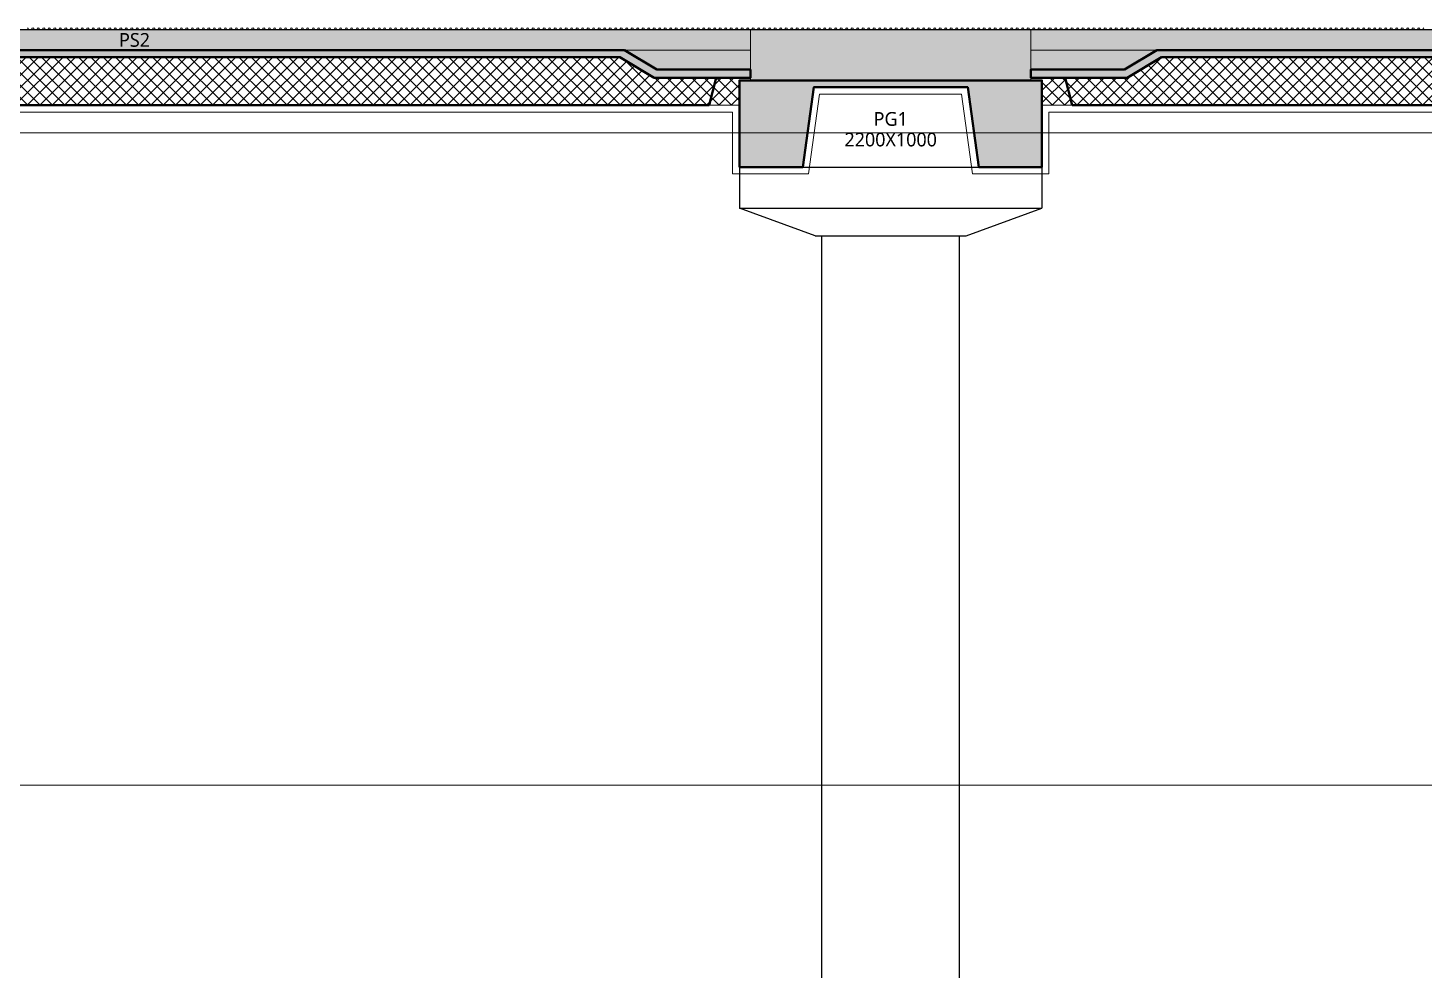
# Model space of a CAD drawing. Header units: millimetres. Extents: x 0 to 420000, y 0 to 297000.
# Drawn here: x 259738 to 269893, y 161405 to 168263 of the extents above; entities that cross this region are included whole.
import ezdxf
from ezdxf.enums import TextEntityAlignment as Align

# ---------------------------------------------------------------- set-up
doc = ezdxf.new("R2010")
doc.units = ezdxf.units.MM
doc.linetypes.add('CEN', pattern=[62, 60, -1, 0, -1])
for name, color, linetype, lineweight in [('A-AXIS-LINE', 1, 'CEN', 15), ('A-CONC-LIN1', 2, 'Continuous', 40), ('A-CONC-LIN2', 7, 'Continuous', 25), ('A-ELEV-LIN2', 7, 'Continuous', 25), ('A-XXXX-INSL1', 15, 'Continuous', 18), ('A-XXXX-INSL2', 8, 'Continuous', 18)]:
    doc.layers.add(name, color=color, linetype=linetype, lineweight=lineweight)
doc.layers.add('A-CONC-SOLD', color=253, linetype='CEN')
doc.layers.add('A-XXXX-NPLT', color=144, linetype='Continuous', lineweight=15, plot=False)
doc.styles.add('맑은고딕', font='')
doc.styles.get('맑은고딕').set_extended_font_data('Malgun Gothic')

# ---------------------------------------------------------------- blocks, each defined once
blk = doc.blocks.new('axis(220316)')
at = {"layer": 'A-AXIS-LINE', "ltscale": 1000}
for p, q in [((4631788.1, -432118.7), (4955413.1, -432118.7)), ((4631788.1, -436868.7), (4955413.1, -436868.7))]:
    blk.add_line(p, q, dxfattribs=at)
blk = doc.blocks.new('PG1')
at = {"layer": 'A-CONC-SOLD'}
h = blk.add_hatch(color=256, dxfattribs=at)
h.dxf.hatch_style = 1
h.paths.add_polyline_path([(4800581, -237069), (4800581, -237439), (4802621, -237439), (4802621, -237069)])
h = blk.add_hatch(color=256, dxfattribs=at)
h.dxf.hatch_style = 1
h.paths.add_polyline_path([(4800501, -238069), (4800501, -237439), (4802701, -237439), (4802701, -238069), (4802241, -238069), (4802161, -237489), (4801041, -237489), (4800961, -238069)])
at = {"layer": 'A-CONC-LIN1'}
blk.add_lwpolyline([(4800501, -238069), (4800501, -237439), (4802701, -237439), (4802701, -238069), (4802241, -238069), (4802161, -237489), (4801041, -237489), (4800961, -238069), (4800501, -238069)], dxfattribs=at)
at = {"layer": 'A-CONC-LIN2'}
blk.add_line((4800581, -237069), (4802621, -237069), dxfattribs=at)
at = {"layer": 'A-XXXX-NPLT'}
blk.add_lwpolyline([(4802701, -238069), (4800501, -238069), (4800501, -237439), (4800581, -237439), (4800581, -237069), (4802621, -237069), (4802621, -237439), (4802701, -237439)], close=True, dxfattribs=at)
at = {"layer": 'A-XXXX-NPLT', "style": '맑은고딕'}
for s, p in [('PG1', (4801601, -237719)), ('2200X1000', (4801601, -237869))]:
    blk.add_text(s, height=100, dxfattribs=at).set_placement(p, align=Align.MIDDLE)
blk = doc.blocks.new('PS2(횡)')
at = {"layer": 'A-CONC-SOLD'}
h = blk.add_hatch(color=256, dxfattribs=at)
h.dxf.hatch_style = 1
h.paths.add_polyline_path([(1020, 0), (1020, -290), (1700, -290), (1937, -150), (9063, -150), (9300, -290), (9980, -290), (9980, 0)])
h = blk.add_hatch(color=256, dxfattribs=at)
h.dxf.hatch_style = 1
h.paths.add_polyline_path([(9980, -290), (9980, -350), (9280, -350), (9030, -200), (1970, -200), (1720, -350), (1020, -350), (1020, -290), (1700, -290), (1937, -150), (9063, -150), (9300, -290)])
at = {"layer": 'A-XXXX-INSL2'}
h = blk.add_hatch(dxfattribs=at)
h.set_pattern_fill('ANSI37', color=256, scale=20)
h.set_pattern_definition([(45, (-244012.5, -188500), (-44.90128, 44.90128), []), (135, (-244012.5, -188500), (-44.90128, -44.90128), [])])
h.paths.add_polyline_path([(1100, -550), (9900, -550), (9900, -350), (9280, -350), (9030, -200), (1970, -200), (1720, -350), (1100, -350)])
at = {"layer": 'A-CONC-LIN1', "color": 2}
for p, q in [((1320, -550), (1270, -350)), ((9680, -550), (9730, -350)), ((1320, -550), (9680, -550))]:
    blk.add_line(p, q, dxfattribs=at)
blk.add_lwpolyline([(9980, -290), (9980, -350), (9280, -350), (9030, -200), (1970, -200), (1720, -350), (1020, -350), (1020, -290), (1700, -290), (1937, -150), (9063, -150), (9300, -290)], close=True, dxfattribs=at)
at = {"layer": 'A-CONC-LIN2'}
blk.add_line((1020, 0), (9980, 0), dxfattribs=at)
at = {"layer": 'A-XXXX-INSL2'}
for p, q in [((1320, -550), (1100, -550)), ((9680, -550), (9900, -550))]:
    blk.add_line(p, q, dxfattribs=at)
at = {"layer": 'A-XXXX-NPLT'}
for p, q in [((1937, -150), (1020, -150)), ((9063, -150), (9980, -150))]:
    blk.add_line(p, q, dxfattribs=at)
at = {"layer": 'A-XXXX-NPLT', "style": '맑은고딕'}
blk.add_text('PS2', height=100, dxfattribs=at).set_placement((5500, -75), align=Align.MIDDLE)
blk = doc.blocks.new('횡지하층')
at = {"layer": 'A-ELEV-LIN2'}
for p, q in [((4866501, -238361), (4868701, -238361)), ((4866501, -238361), (4866501, -238661)), ((4868701, -238361), (4868701, -238661)), ((4866501, -238661), (4868701, -238661)), ((4867051, -238861), (4866501, -238661)), ((4868151, -238861), (4868701, -238661)), ((4867051, -238861), (4868151, -238861)), ((4867101, -247111), (4867101, -238861)), ((4868101, -247111), (4868101, -238861))]:
    blk.add_line(p, q, dxfattribs=at)
at = {"layer": 'A-XXXX-INSL1'}
blk.add_lwpolyline([(4886001, -237961), (4879751, -237961), (4879751, -238411), (4879197, -238411), (4879117, -237831), (4878084, -237831), (4878004, -238411), (4877451, -238411), (4877451, -237961), (4868751, -237961), (4868751, -238411), (4868197, -238411), (4868117, -237831), (4867084, -237831), (4867004, -238411), (4866451, -238411), (4866451, -237961), (4857751, -237961)], dxfattribs=at)
at = {"layer": 'A-XXXX-INSL2'}
for points in [[(4871479, -237347), (4871472, -237357), (4871461, -237361), (4871450, -237357), (4871443, -237347)], [(4871439, -237347), (4871432, -237357), (4871421, -237361), (4871410, -237357), (4871403, -237347)], [(4871399, -237347), (4871392, -237357), (4871381, -237361), (4871370, -237357), (4871363, -237347)], [(4871359, -237347), (4871352, -237357), (4871341, -237361), (4871330, -237357), (4871323, -237347)], [(4871319, -237347), (4871312, -237357), (4871301, -237361), (4871290, -237357), (4871283, -237347)], [(4871279, -237347), (4871272, -237357), (4871261, -237361), (4871250, -237357), (4871243, -237347)], [(4871239, -237347), (4871232, -237357), (4871221, -237361), (4871210, -237357), (4871203, -237347)], [(4871199, -237347), (4871192, -237357), (4871181, -237361), (4871170, -237357), (4871163, -237347)], [(4871159, -237347), (4871152, -237357), (4871141, -237361), (4871130, -237357), (4871123, -237347)], [(4871119, -237347), (4871112, -237357), (4871101, -237361), (4871090, -237357), (4871083, -237347)], [(4871079, -237347), (4871072, -237357), (4871061, -237361), (4871050, -237357), (4871043, -237347)], [(4871039, -237347), (4871032, -237357), (4871021, -237361), (4871010, -237357), (4871003, -237347)], [(4870999, -237347), (4870992, -237357), (4870981, -237361), (4870970, -237357), (4870963, -237347)], [(4870959, -237347), (4870952, -237357), (4870941, -237361), (4870930, -237357), (4870923, -237347)], [(4870919, -237347), (4870912, -237357), (4870901, -237361), (4870890, -237357), (4870883, -237347)], [(4870879, -237347), (4870872, -237357), (4870861, -237361), (4870850, -237357), (4870843, -237347)], [(4870839, -237347), (4870832, -237357), (4870821, -237361), (4870810, -237357), (4870803, -237347)], [(4870799, -237347), (4870792, -237357), (4870781, -237361), (4870770, -237357), (4870763, -237347)], [(4870759, -237347), (4870752, -237357), (4870741, -237361), (4870730, -237357), (4870723, -237347)], [(4870719, -237347), (4870712, -237357), (4870701, -237361), (4870690, -237357), (4870683, -237347)], [(4870679, -237347), (4870672, -237357), (4870661, -237361), (4870650, -237357), (4870643, -237347)], [(4870639, -237347), (4870632, -237357), (4870621, -237361), (4870610, -237357), (4870603, -237347)], [(4870599, -237347), (4870592, -237357), (4870581, -237361), (4870570, -237357), (4870563, -237347)], [(4870559, -237347), (4870552, -237357), (4870541, -237361), (4870530, -237357), (4870523, -237347)], [(4870519, -237347), (4870512, -237357), (4870501, -237361), (4870490, -237357), (4870483, -237347)], [(4870479, -237347), (4870472, -237357), (4870461, -237361), (4870450, -237357), (4870443, -237347)], [(4870439, -237347), (4870432, -237357), (4870421, -237361), (4870410, -237357), (4870403, -237347)], [(4870399, -237347), (4870392, -237357), (4870381, -237361), (4870370, -237357), (4870363, -237347)], [(4870359, -237347), (4870352, -237357), (4870341, -237361), (4870330, -237357), (4870323, -237347)], [(4870319, -237347), (4870312, -237357), (4870301, -237361), (4870290, -237357), (4870283, -237347)], [(4870279, -237347), (4870272, -237357), (4870261, -237361), (4870250, -237357), (4870243, -237347)], [(4870239, -237347), (4870232, -237357), (4870221, -237361), (4870210, -237357), (4870203, -237347)], [(4870199, -237347), (4870192, -237357), (4870181, -237361), (4870170, -237357), (4870163, -237347)], [(4870159, -237347), (4870152, -237357), (4870141, -237361), (4870130, -237357), (4870123, -237347)], [(4870119, -237347), (4870112, -237357), (4870101, -237361), (4870090, -237357), (4870083, -237347)], [(4870079, -237347), (4870072, -237357), (4870061, -237361), (4870050, -237357), (4870043, -237347)], [(4870039, -237347), (4870032, -237357), (4870021, -237361), (4870010, -237357), (4870003, -237347)], [(4869999, -237347), (4869992, -237357), (4869981, -237361), (4869970, -237357), (4869963, -237347)], [(4869959, -237347), (4869952, -237357), (4869941, -237361), (4869930, -237357), (4869923, -237347)], [(4869919, -237347), (4869912, -237357), (4869901, -237361), (4869890, -237357), (4869883, -237347)], [(4869879, -237347), (4869872, -237357), (4869861, -237361), (4869850, -237357), (4869843, -237347)], [(4869839, -237347), (4869832, -237357), (4869821, -237361), (4869810, -237357), (4869803, -237347)], [(4869799, -237347), (4869792, -237357), (4869781, -237361), (4869770, -237357), (4869763, -237347)], [(4869759, -237347), (4869752, -237357), (4869741, -237361), (4869730, -237357), (4869723, -237347)], [(4869719, -237347), (4869712, -237357), (4869701, -237361), (4869690, -237357), (4869683, -237347)], [(4869679, -237347), (4869672, -237357), (4869661, -237361), (4869650, -237357), (4869643, -237347)], [(4869639, -237347), (4869632, -237357), (4869621, -237361), (4869610, -237357), (4869603, -237347)], [(4869599, -237347), (4869592, -237357), (4869581, -237361), (4869570, -237357), (4869563, -237347)], [(4869559, -237347), (4869552, -237357), (4869541, -237361), (4869530, -237357), (4869523, -237347)], [(4869519, -237347), (4869512, -237357), (4869501, -237361), (4869490, -237357), (4869483, -237347)], [(4869479, -237347), (4869472, -237357), (4869461, -237361), (4869450, -237357), (4869443, -237347)], [(4869439, -237347), (4869432, -237357), (4869421, -237361), (4869410, -237357), (4869403, -237347)], [(4869399, -237347), (4869392, -237357), (4869381, -237361), (4869370, -237357), (4869363, -237347)], [(4869359, -237347), (4869352, -237357), (4869341, -237361), (4869330, -237357), (4869323, -237347)], [(4869319, -237347), (4869312, -237357), (4869301, -237361), (4869290, -237357), (4869283, -237347)], [(4869279, -237347), (4869272, -237357), (4869261, -237361), (4869250, -237357), (4869243, -237347)], [(4869239, -237347), (4869232, -237357), (4869221, -237361), (4869210, -237357), (4869203, -237347)], [(4869199, -237347), (4869192, -237357), (4869181, -237361), (4869170, -237357), (4869163, -237347)], [(4869159, -237347), (4869152, -237357), (4869141, -237361), (4869130, -237357), (4869123, -237347)], [(4869119, -237347), (4869112, -237357), (4869101, -237361), (4869090, -237357), (4869083, -237347)], [(4869079, -237347), (4869072, -237357), (4869061, -237361), (4869050, -237357), (4869043, -237347)], [(4869039, -237347), (4869032, -237357), (4869021, -237361), (4869010, -237357), (4869003, -237347)], [(4868999, -237347), (4868992, -237357), (4868981, -237361), (4868970, -237357), (4868963, -237347)], [(4868959, -237347), (4868952, -237357), (4868941, -237361), (4868930, -237357), (4868923, -237347)], [(4868919, -237347), (4868912, -237357), (4868901, -237361), (4868890, -237357), (4868883, -237347)], [(4868879, -237347), (4868872, -237357), (4868861, -237361), (4868850, -237357), (4868843, -237347)], [(4868839, -237347), (4868832, -237357), (4868821, -237361), (4868810, -237357), (4868803, -237347)], [(4868799, -237347), (4868792, -237357), (4868781, -237361), (4868770, -237357), (4868763, -237347)], [(4868759, -237347), (4868752, -237357), (4868741, -237361), (4868730, -237357), (4868723, -237347)], [(4868719, -237347), (4868712, -237357), (4868701, -237361), (4868690, -237357), (4868683, -237347)], [(4868679, -237347), (4868672, -237357), (4868661, -237361), (4868650, -237357), (4868643, -237347)], [(4868639, -237347), (4868632, -237357), (4868621, -237361), (4868610, -237357), (4868603, -237347)], [(4868599, -237347), (4868592, -237357), (4868581, -237361), (4868570, -237357), (4868563, -237347)], [(4868559, -237347), (4868552, -237357), (4868541, -237361), (4868530, -237357), (4868523, -237347)], [(4868519, -237347), (4868512, -237357), (4868501, -237361), (4868490, -237357), (4868483, -237347)], [(4868479, -237347), (4868472, -237357), (4868461, -237361), (4868450, -237357), (4868443, -237347)], [(4868439, -237347), (4868432, -237357), (4868421, -237361), (4868410, -237357), (4868403, -237347)], [(4868399, -237347), (4868392, -237357), (4868381, -237361), (4868370, -237357), (4868363, -237347)], [(4868359, -237347), (4868352, -237357), (4868341, -237361), (4868330, -237357), (4868323, -237347)], [(4868319, -237347), (4868312, -237357), (4868301, -237361), (4868290, -237357), (4868283, -237347)], [(4868279, -237347), (4868272, -237357), (4868261, -237361), (4868250, -237357), (4868243, -237347)], [(4868239, -237347), (4868232, -237357), (4868221, -237361), (4868210, -237357), (4868203, -237347)], [(4868199, -237347), (4868192, -237357), (4868181, -237361), (4868170, -237357), (4868163, -237347)], [(4868159, -237347), (4868152, -237357), (4868141, -237361), (4868130, -237357), (4868123, -237347)], [(4868119, -237347), (4868112, -237357), (4868101, -237361), (4868090, -237357), (4868083, -237347)], [(4868079, -237347), (4868072, -237357), (4868061, -237361), (4868050, -237357), (4868043, -237347)], [(4868039, -237347), (4868032, -237357), (4868021, -237361), (4868010, -237357), (4868003, -237347)], [(4867999, -237347), (4867992, -237357), (4867981, -237361), (4867970, -237357), (4867963, -237347)], [(4867959, -237347), (4867952, -237357), (4867941, -237361), (4867930, -237357), (4867923, -237347)], [(4867919, -237347), (4867912, -237357), (4867901, -237361), (4867890, -237357), (4867883, -237347)], [(4867879, -237347), (4867872, -237357), (4867861, -237361), (4867850, -237357), (4867843, -237347)], [(4867839, -237347), (4867832, -237357), (4867821, -237361), (4867810, -237357), (4867803, -237347)], [(4867799, -237347), (4867792, -237357), (4867781, -237361), (4867770, -237357), (4867763, -237347)], [(4867759, -237347), (4867752, -237357), (4867741, -237361), (4867730, -237357), (4867723, -237347)], [(4867719, -237347), (4867712, -237357), (4867701, -237361), (4867690, -237357), (4867683, -237347)], [(4867679, -237347), (4867672, -237357), (4867661, -237361), (4867650, -237357), (4867643, -237347)], [(4867639, -237347), (4867632, -237357), (4867621, -237361), (4867610, -237357), (4867603, -237347)], [(4867599, -237347), (4867592, -237357), (4867581, -237361), (4867570, -237357), (4867563, -237347)], [(4867559, -237347), (4867552, -237357), (4867541, -237361), (4867530, -237357), (4867523, -237347)], [(4867519, -237347), (4867512, -237357), (4867501, -237361), (4867490, -237357), (4867483, -237347)], [(4867479, -237347), (4867472, -237357), (4867461, -237361), (4867450, -237357), (4867443, -237347)], [(4867439, -237347), (4867432, -237357), (4867421, -237361), (4867410, -237357), (4867403, -237347)], [(4867399, -237347), (4867392, -237357), (4867381, -237361), (4867370, -237357), (4867363, -237347)], [(4867359, -237347), (4867352, -237357), (4867341, -237361), (4867330, -237357), (4867323, -237347)], [(4867319, -237347), (4867312, -237357), (4867301, -237361), (4867290, -237357), (4867283, -237347)], [(4867279, -237347), (4867272, -237357), (4867261, -237361), (4867250, -237357), (4867243, -237347)], [(4867239, -237347), (4867232, -237357), (4867221, -237361), (4867210, -237357), (4867203, -237347)], [(4867199, -237347), (4867192, -237357), (4867181, -237361), (4867170, -237357), (4867163, -237347)], [(4867159, -237347), (4867152, -237357), (4867141, -237361), (4867130, -237357), (4867123, -237347)], [(4867119, -237347), (4867112, -237357), (4867101, -237361), (4867090, -237357), (4867083, -237347)], [(4867079, -237347), (4867072, -237357), (4867061, -237361), (4867050, -237357), (4867043, -237347)], [(4867039, -237347), (4867032, -237357), (4867021, -237361), (4867010, -237357), (4867003, -237347)], [(4866999, -237347), (4866992, -237357), (4866981, -237361), (4866970, -237357), (4866963, -237347)], [(4866959, -237347), (4866952, -237357), (4866941, -237361), (4866930, -237357), (4866923, -237347)], [(4866919, -237347), (4866912, -237357), (4866901, -237361), (4866890, -237357), (4866883, -237347)], [(4866879, -237347), (4866872, -237357), (4866861, -237361), (4866850, -237357), (4866843, -237347)], [(4866839, -237347), (4866832, -237357), (4866821, -237361), (4866810, -237357), (4866803, -237347)], [(4866799, -237347), (4866792, -237357), (4866781, -237361), (4866770, -237357), (4866763, -237347)], [(4866759, -237347), (4866752, -237357), (4866741, -237361), (4866730, -237357), (4866723, -237347)], [(4866719, -237347), (4866712, -237357), (4866701, -237361), (4866690, -237357), (4866683, -237347)], [(4866679, -237347), (4866672, -237357), (4866661, -237361), (4866650, -237357), (4866643, -237347)], [(4866639, -237347), (4866632, -237357), (4866621, -237361), (4866610, -237357), (4866603, -237347)], [(4866599, -237347), (4866592, -237357), (4866581, -237361), (4866570, -237357), (4866563, -237347)], [(4866559, -237347), (4866552, -237357), (4866541, -237361), (4866530, -237357), (4866523, -237347)], [(4866519, -237347), (4866512, -237357), (4866501, -237361), (4866490, -237357), (4866483, -237347)], [(4866479, -237347), (4866472, -237357), (4866461, -237361), (4866450, -237357), (4866443, -237347)], [(4866439, -237347), (4866432, -237357), (4866421, -237361), (4866410, -237357), (4866403, -237347)], [(4866399, -237347), (4866392, -237357), (4866381, -237361), (4866370, -237357), (4866363, -237347)], [(4866359, -237347), (4866352, -237357), (4866341, -237361), (4866330, -237357), (4866323, -237347)], [(4866319, -237347), (4866312, -237357), (4866301, -237361), (4866290, -237357), (4866283, -237347)], [(4866279, -237347), (4866272, -237357), (4866261, -237361), (4866250, -237357), (4866243, -237347)], [(4866239, -237347), (4866232, -237357), (4866221, -237361), (4866210, -237357), (4866203, -237347)], [(4866199, -237347), (4866192, -237357), (4866181, -237361), (4866170, -237357), (4866163, -237347)], [(4866159, -237347), (4866152, -237357), (4866141, -237361), (4866130, -237357), (4866123, -237347)], [(4866119, -237347), (4866112, -237357), (4866101, -237361), (4866090, -237357), (4866083, -237347)], [(4866079, -237347), (4866072, -237357), (4866061, -237361), (4866050, -237357), (4866043, -237347)], [(4866039, -237347), (4866032, -237357), (4866021, -237361), (4866010, -237357), (4866003, -237347)], [(4865999, -237347), (4865992, -237357), (4865981, -237361), (4865970, -237357), (4865963, -237347)], [(4865959, -237347), (4865952, -237357), (4865941, -237361), (4865930, -237357), (4865923, -237347)], [(4865919, -237347), (4865912, -237357), (4865901, -237361), (4865890, -237357), (4865883, -237347)], [(4865879, -237347), (4865872, -237357), (4865861, -237361), (4865850, -237357), (4865843, -237347)], [(4865839, -237347), (4865832, -237357), (4865821, -237361), (4865810, -237357), (4865803, -237347)], [(4865799, -237347), (4865792, -237357), (4865781, -237361), (4865770, -237357), (4865763, -237347)], [(4865759, -237347), (4865752, -237357), (4865741, -237361), (4865730, -237357), (4865723, -237347)], [(4865719, -237347), (4865712, -237357), (4865701, -237361), (4865690, -237357), (4865683, -237347)], [(4865679, -237347), (4865672, -237357), (4865661, -237361), (4865650, -237357), (4865643, -237347)], [(4865639, -237347), (4865632, -237357), (4865621, -237361), (4865610, -237357), (4865603, -237347)], [(4865599, -237347), (4865592, -237357), (4865581, -237361), (4865570, -237357), (4865563, -237347)], [(4865559, -237347), (4865552, -237357), (4865541, -237361), (4865530, -237357), (4865523, -237347)], [(4865519, -237347), (4865512, -237357), (4865501, -237361), (4865490, -237357), (4865483, -237347)], [(4865479, -237347), (4865472, -237357), (4865461, -237361), (4865450, -237357), (4865443, -237347)], [(4865439, -237347), (4865432, -237357), (4865421, -237361), (4865410, -237357), (4865403, -237347)], [(4865399, -237347), (4865392, -237357), (4865381, -237361), (4865370, -237357), (4865363, -237347)], [(4865359, -237347), (4865352, -237357), (4865341, -237361), (4865330, -237357), (4865323, -237347)], [(4865319, -237347), (4865312, -237357), (4865301, -237361), (4865290, -237357), (4865283, -237347)], [(4865279, -237347), (4865272, -237357), (4865261, -237361), (4865250, -237357), (4865243, -237347)], [(4865239, -237347), (4865232, -237357), (4865221, -237361), (4865210, -237357), (4865203, -237347)], [(4865199, -237347), (4865192, -237357), (4865181, -237361), (4865170, -237357), (4865163, -237347)], [(4865159, -237347), (4865152, -237357), (4865141, -237361), (4865130, -237357), (4865123, -237347)], [(4865119, -237347), (4865112, -237357), (4865101, -237361), (4865090, -237357), (4865083, -237347)], [(4865079, -237347), (4865072, -237357), (4865061, -237361), (4865050, -237357), (4865043, -237347)], [(4865039, -237347), (4865032, -237357), (4865021, -237361), (4865010, -237357), (4865003, -237347)], [(4864999, -237347), (4864992, -237357), (4864981, -237361), (4864970, -237357), (4864963, -237347)], [(4864959, -237347), (4864952, -237357), (4864941, -237361), (4864930, -237357), (4864923, -237347)], [(4864919, -237347), (4864912, -237357), (4864901, -237361), (4864890, -237357), (4864883, -237347)], [(4864879, -237347), (4864872, -237357), (4864861, -237361), (4864850, -237357), (4864843, -237347)], [(4864839, -237347), (4864832, -237357), (4864821, -237361), (4864810, -237357), (4864803, -237347)], [(4864799, -237347), (4864792, -237357), (4864781, -237361), (4864770, -237357), (4864763, -237347)], [(4864759, -237347), (4864752, -237357), (4864741, -237361), (4864730, -237357), (4864723, -237347)], [(4864719, -237347), (4864712, -237357), (4864701, -237361), (4864690, -237357), (4864683, -237347)], [(4864679, -237347), (4864672, -237357), (4864661, -237361), (4864650, -237357), (4864643, -237347)], [(4864639, -237347), (4864632, -237357), (4864621, -237361), (4864610, -237357), (4864603, -237347)], [(4864599, -237347), (4864592, -237357), (4864581, -237361), (4864570, -237357), (4864563, -237347)], [(4864559, -237347), (4864552, -237357), (4864541, -237361), (4864530, -237357), (4864523, -237347)], [(4864519, -237347), (4864512, -237357), (4864501, -237361), (4864490, -237357), (4864483, -237347)], [(4864479, -237347), (4864472, -237357), (4864461, -237361), (4864450, -237357), (4864443, -237347)], [(4864439, -237347), (4864432, -237357), (4864421, -237361), (4864410, -237357), (4864403, -237347)], [(4864399, -237347), (4864392, -237357), (4864381, -237361), (4864370, -237357), (4864363, -237347)], [(4864359, -237347), (4864352, -237357), (4864341, -237361), (4864330, -237357), (4864323, -237347)], [(4864319, -237347), (4864312, -237357), (4864301, -237361), (4864290, -237357), (4864283, -237347)], [(4864279, -237347), (4864272, -237357), (4864261, -237361), (4864250, -237357), (4864243, -237347)], [(4864239, -237347), (4864232, -237357), (4864221, -237361), (4864210, -237357), (4864203, -237347)], [(4864199, -237347), (4864192, -237357), (4864181, -237361), (4864170, -237357), (4864163, -237347)], [(4864159, -237347), (4864152, -237357), (4864141, -237361), (4864130, -237357), (4864123, -237347)], [(4864119, -237347), (4864112, -237357), (4864101, -237361), (4864090, -237357), (4864083, -237347)], [(4864079, -237347), (4864072, -237357), (4864061, -237361), (4864050, -237357), (4864043, -237347)], [(4864039, -237347), (4864032, -237357), (4864021, -237361), (4864010, -237357), (4864003, -237347)], [(4863999, -237347), (4863992, -237357), (4863981, -237361), (4863970, -237357), (4863963, -237347)], [(4863959, -237347), (4863952, -237357), (4863941, -237361), (4863930, -237357), (4863923, -237347)], [(4863919, -237347), (4863912, -237357), (4863901, -237361), (4863890, -237357), (4863883, -237347)], [(4863879, -237347), (4863872, -237357), (4863861, -237361), (4863850, -237357), (4863843, -237347)], [(4863839, -237347), (4863832, -237357), (4863821, -237361), (4863810, -237357), (4863803, -237347)], [(4863799, -237347), (4863792, -237357), (4863781, -237361), (4863770, -237357), (4863763, -237347)], [(4863759, -237347), (4863752, -237357), (4863741, -237361), (4863730, -237357), (4863723, -237347)], [(4863719, -237347), (4863712, -237357), (4863701, -237361), (4863690, -237357), (4863683, -237347)], [(4863679, -237347), (4863672, -237357), (4863661, -237361), (4863650, -237357), (4863643, -237347)], [(4863639, -237347), (4863632, -237357), (4863621, -237361), (4863610, -237357), (4863603, -237347)], [(4863599, -237347), (4863592, -237357), (4863581, -237361), (4863570, -237357), (4863563, -237347)], [(4863559, -237347), (4863552, -237357), (4863541, -237361), (4863530, -237357), (4863523, -237347)], [(4863519, -237347), (4863512, -237357), (4863501, -237361), (4863490, -237357), (4863483, -237347)], [(4863479, -237347), (4863472, -237357), (4863461, -237361), (4863450, -237357), (4863443, -237347)], [(4863439, -237347), (4863432, -237357), (4863421, -237361), (4863410, -237357), (4863403, -237347)], [(4863399, -237347), (4863392, -237357), (4863381, -237361), (4863370, -237357), (4863363, -237347)], [(4863359, -237347), (4863352, -237357), (4863341, -237361), (4863330, -237357), (4863323, -237347)], [(4863319, -237347), (4863312, -237357), (4863301, -237361), (4863290, -237357), (4863283, -237347)], [(4863279, -237347), (4863272, -237357), (4863261, -237361), (4863250, -237357), (4863243, -237347)], [(4863239, -237347), (4863232, -237357), (4863221, -237361), (4863210, -237357), (4863203, -237347)], [(4863199, -237347), (4863192, -237357), (4863181, -237361), (4863170, -237357), (4863163, -237347)], [(4863159, -237347), (4863152, -237357), (4863141, -237361), (4863130, -237357), (4863123, -237347)], [(4863119, -237347), (4863112, -237357), (4863101, -237361), (4863090, -237357), (4863083, -237347)], [(4863079, -237347), (4863072, -237357), (4863061, -237361), (4863050, -237357), (4863043, -237347)], [(4863039, -237347), (4863032, -237357), (4863021, -237361), (4863010, -237357), (4863003, -237347)], [(4862999, -237347), (4862992, -237357), (4862981, -237361), (4862970, -237357), (4862963, -237347)], [(4862959, -237347), (4862952, -237357), (4862941, -237361), (4862930, -237357), (4862923, -237347)], [(4862919, -237347), (4862912, -237357), (4862901, -237361), (4862890, -237357), (4862883, -237347)], [(4862879, -237347), (4862872, -237357), (4862861, -237361), (4862850, -237357), (4862843, -237347)], [(4862839, -237347), (4862832, -237357), (4862821, -237361), (4862810, -237357), (4862803, -237347)], [(4862799, -237347), (4862792, -237357), (4862781, -237361), (4862770, -237357), (4862763, -237347)], [(4862759, -237347), (4862752, -237357), (4862741, -237361), (4862730, -237357), (4862723, -237347)], [(4862719, -237347), (4862712, -237357), (4862701, -237361), (4862690, -237357), (4862683, -237347)], [(4862679, -237347), (4862672, -237357), (4862661, -237361), (4862650, -237357), (4862643, -237347)], [(4862639, -237347), (4862632, -237357), (4862621, -237361), (4862610, -237357), (4862603, -237347)], [(4862599, -237347), (4862592, -237357), (4862581, -237361), (4862570, -237357), (4862563, -237347)], [(4862559, -237347), (4862552, -237357), (4862541, -237361), (4862530, -237357), (4862523, -237347)], [(4862519, -237347), (4862512, -237357), (4862501, -237361), (4862490, -237357), (4862483, -237347)], [(4862479, -237347), (4862472, -237357), (4862461, -237361), (4862450, -237357), (4862443, -237347)], [(4862439, -237347), (4862432, -237357), (4862421, -237361), (4862410, -237357), (4862403, -237347)], [(4862399, -237347), (4862392, -237357), (4862381, -237361), (4862370, -237357), (4862363, -237347)], [(4862359, -237347), (4862352, -237357), (4862341, -237361), (4862330, -237357), (4862323, -237347)], [(4862319, -237347), (4862312, -237357), (4862301, -237361), (4862290, -237357), (4862283, -237347)], [(4862279, -237347), (4862272, -237357), (4862261, -237361), (4862250, -237357), (4862243, -237347)], [(4862239, -237347), (4862232, -237357), (4862221, -237361), (4862210, -237357), (4862203, -237347)], [(4862199, -237347), (4862192, -237357), (4862181, -237361), (4862170, -237357), (4862163, -237347)], [(4862159, -237347), (4862152, -237357), (4862141, -237361), (4862130, -237357), (4862123, -237347)], [(4862119, -237347), (4862112, -237357), (4862101, -237361), (4862090, -237357), (4862083, -237347)], [(4862079, -237347), (4862072, -237357), (4862061, -237361), (4862050, -237357), (4862043, -237347)], [(4862039, -237347), (4862032, -237357), (4862021, -237361), (4862010, -237357), (4862003, -237347)], [(4861999, -237347), (4861992, -237357), (4861981, -237361), (4861970, -237357), (4861963, -237347)], [(4861959, -237347), (4861952, -237357), (4861941, -237361), (4861930, -237357), (4861923, -237347)], [(4861919, -237347), (4861912, -237357), (4861901, -237361), (4861890, -237357), (4861883, -237347)], [(4861879, -237347), (4861872, -237357), (4861861, -237361), (4861850, -237357), (4861843, -237347)], [(4861839, -237347), (4861832, -237357), (4861821, -237361), (4861810, -237357), (4861803, -237347)], [(4861799, -237347), (4861792, -237357), (4861781, -237361), (4861770, -237357), (4861763, -237347)], [(4861759, -237347), (4861752, -237357), (4861741, -237361), (4861730, -237357), (4861723, -237347)], [(4861719, -237347), (4861712, -237357), (4861701, -237361), (4861690, -237357), (4861683, -237347)], [(4861679, -237347), (4861672, -237357), (4861661, -237361), (4861650, -237357), (4861643, -237347)], [(4861639, -237347), (4861632, -237357), (4861621, -237361), (4861610, -237357), (4861603, -237347)], [(4861599, -237347), (4861592, -237357), (4861581, -237361), (4861570, -237357), (4861563, -237347)], [(4861559, -237347), (4861552, -237357), (4861541, -237361), (4861530, -237357), (4861523, -237347)], [(4861519, -237347), (4861512, -237357), (4861501, -237361), (4861490, -237357), (4861483, -237347)], [(4861479, -237347), (4861472, -237357), (4861461, -237361), (4861450, -237357), (4861443, -237347)], [(4861439, -237347), (4861432, -237357), (4861421, -237361), (4861410, -237357), (4861403, -237347)], [(4861399, -237347), (4861392, -237357), (4861381, -237361), (4861370, -237357), (4861363, -237347)], [(4861359, -237347), (4861352, -237357), (4861341, -237361), (4861330, -237357), (4861323, -237347)]]:
    blk.add_lwpolyline(points, dxfattribs=at)
for p in [(4856601, -237361), (4867601, -237361)]:
    blk.add_blockref('PS2(횡)', p)
at = {"layer": 'A-CONC-LIN1'}
blk.add_blockref('PG1', (66000, -292), dxfattribs=at)

msp = doc.modelspace()

# ---------------------------------------------------------------- block references
at = {"layer": 'A-AXIS-LINE'}
msp.add_blockref('axis(220316)', (-4581588.1, 599618.7), dxfattribs=at)
at = {"layer": 'A-CONC-LIN1'}
msp.add_blockref('횡지하층', (-4601588.1, 405611.1), dxfattribs=at)

doc.saveas('drawing.dxf')
